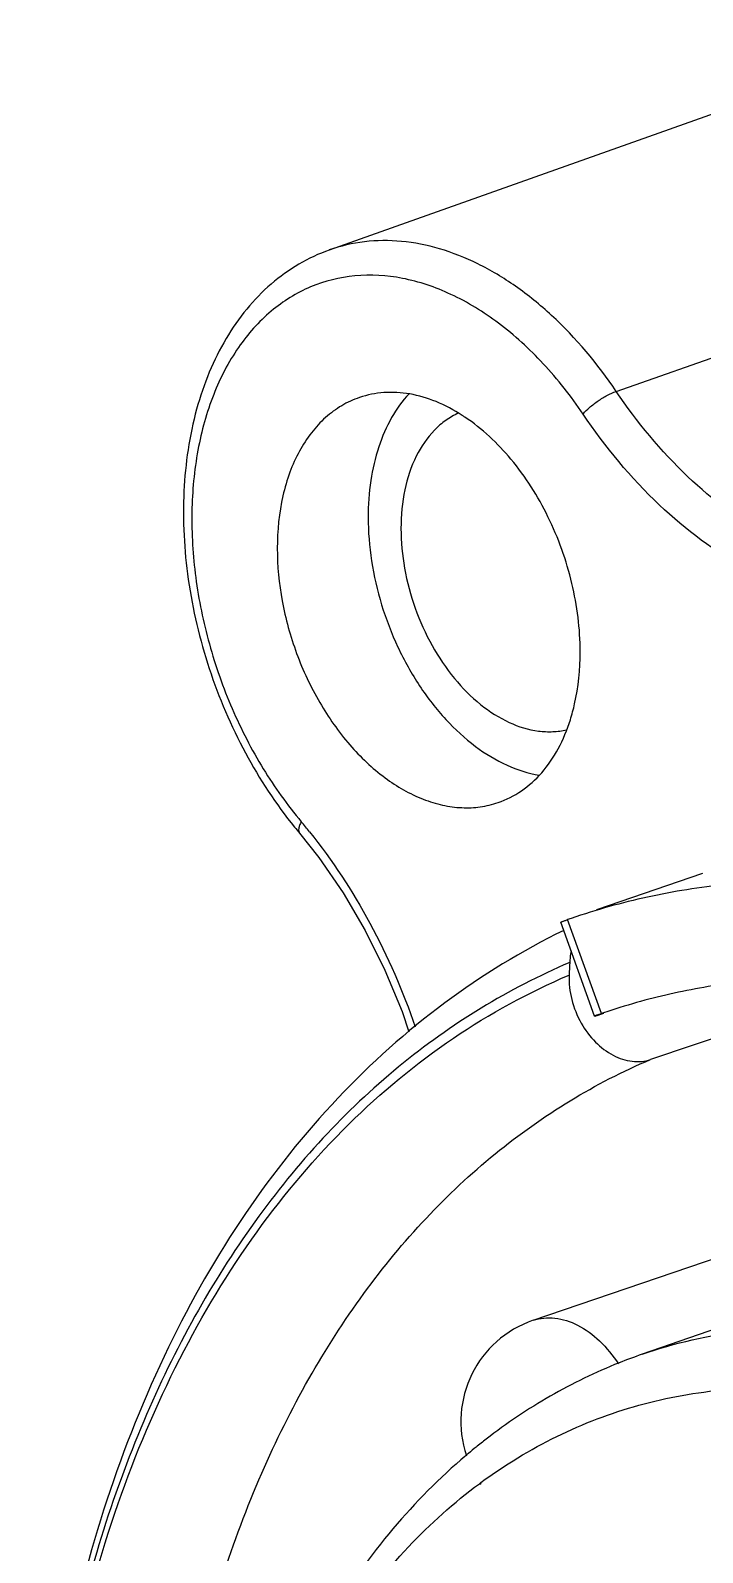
# Model space of a CAD drawing. Header units: millimetres. Extents: x 0 to 420, y -2 to 297.
# Drawn here: x 333.52 to 342.94, y 101.88 to 123.21 of the extents above; entities that cross this region are included whole.
import ezdxf

# ---------------------------------------------------------------- set-up
doc = ezdxf.new("R2010")
doc.units = ezdxf.units.MM
doc.header["$LTSCALE"] = 23.1
doc.layers.get('0').update_dxf_attribs({"linetype": 'CONTINUOUS'})
for name, color, linetype in [('AUSFORMSCHRAEGEN', 7, 'CONTINUOUS'), ('BEZUGSACHSEN', 7, 'CONTINUOUS'), ('RUNDUNGEN', 7, 'CONTINUOUS')]:
    doc.layers.add(name, color=color, linetype=linetype)

msp = doc.modelspace()

# ---------------------------------------------------------------- linework, layer by layer
at = {"color": 3, "linetype": 'CONTINUOUS'}
msp.add_line((342.93558, 111.39292), (341.449, 110.88448), dxfattribs=at)
at = {"color": 9, "linetype": 'CONTINUOUS'}
msp.add_open_spline([(340.56504, 105.1307), (340.61254, 105.14696), (340.71301, 105.1689), (340.92749, 105.16719), (341.20815, 105.07323), (341.51319, 104.84471), (341.68187, 104.63611), (341.75823, 104.51916)], degree=3, knots=[0, 0, 0, 0, 0.10491994, 0.21274268, 0.44507094, 0.70812728, 1, 1, 1, 1], dxfattribs=at)
at = {"layer": 'AUSFORMSCHRAEGEN', "color": 7, "linetype": 'CONTINUOUS'}
for p, q in [((346.3731, 123.20735), (337.70848, 120.1304)), ((346.71552, 106.26144), (342.08799, 104.65455))]:
    msp.add_line(p, q, dxfattribs=at)
at = {"layer": 'BEZUGSACHSEN', "color": 7, "linetype": 'CONTINUOUS'}
msp.add_line((340.56503, 105.13073), (345.71105, 106.89077), dxfattribs=at)
for centre, radius, start, end in [((338.20391, 115.69029), 2.52466, 56.193007, 57.217208), ((341.05044, 103.71147), 1.49997, 108.881561, 198.600695)]:
    msp.add_arc(centre, radius, start, end, dxfattribs=at)
for points, knots in [([(338.13012, 118.0631), (338.04385, 118.03359), (337.87503, 117.95551), (337.64723, 117.78697), (337.44764, 117.57044), (337.27998, 117.31048), (337.14677, 117.01217), (337.01508, 116.56025), (336.97964, 116.19665), (336.97964, 115.9501)], [0, 0, 0, 0, 0.10680581, 0.21606434, 0.32989364, 0.44986104, 0.57684814, 0.71119859, 1, 1, 1, 1]), ([(339.5709, 117.81284), (339.45489, 117.88755), (339.21826, 118.01363), (338.84457, 118.1253), (338.47616, 118.14768), (338.24033, 118.1008), (338.13012, 118.0631)], [0, 0, 0, 0, 0.27400378, 0.52892784, 0.76869748, 1, 1, 1, 1]), ([(338.82525, 118.11626), (338.73122, 118.01492), (338.56227, 117.77836), (338.38366, 117.36357), (338.27535, 116.89104), (338.25243, 116.55728), (338.25243, 116.38542)], [0, 0, 0, 0, 0.22269173, 0.46335055, 0.72315572, 1, 1, 1, 1]), ([(339.51545, 117.84433), (339.45407, 117.81611), (339.33478, 117.74646), (339.11767, 117.55847), (338.89916, 117.23453), (338.74416, 116.75863), (338.71205, 116.41001), (338.71205, 116.22822)], [0, 0, 0, 0, 0.10673157, 0.21664666, 0.45152111, 0.71282188, 1, 1, 1, 1]), ([(341.22228, 114.49903), (341.22228, 114.82114), (341.13898, 115.47561), (340.80792, 116.3974), (340.30133, 117.19969), (339.85057, 117.62607), (339.60862, 117.78807)], [0, 0, 0, 0, 0.25496737, 0.51671513, 0.76952013, 1, 1, 1, 1]), ([(338.25243, 116.38542), (338.25243, 116.18119), (338.28628, 115.76569), (338.42735, 115.15287), (338.654, 114.56219), (338.95609, 114.01957), (339.32085, 113.54849), (339.73314, 113.16946), (340.17579, 112.89933), (340.49263, 112.79697), (340.64748, 112.77079)], [0, 0, 0, 0, 0.13186284, 0.26793258, 0.404753, 0.53900138, 0.66751559, 0.78783793, 0.89859955, 1, 1, 1, 1]), ([(338.71205, 116.22822), (338.71205, 116.04156), (338.74805, 115.66166), (338.89619, 115.1074), (339.1313, 114.58538), (339.43972, 114.12618), (339.80445, 113.75636), (340.20557, 113.49758), (340.56198, 113.38732), (340.83699, 113.37477), (340.96849, 113.39248), (341.0318, 113.40711)], [0, 0, 0, 0, 0.13711896, 0.2786068, 0.419707, 0.55576923, 0.68287701, 0.7986669, 0.90318172, 0.95226409, 1, 1, 1, 1]), ([(336.97964, 115.9501), (336.97964, 115.70341), (337.02883, 115.20139), (337.23073, 114.47114), (337.54997, 113.78778), (337.96727, 113.19397), (338.45735, 112.72639), (338.9166, 112.45983), (339.28925, 112.34444), (339.55944, 112.3074), (339.82268, 112.3185), (339.99124, 112.35847), (340.0718, 112.38602)], [0, 0, 0, 0, 0.13832351, 0.28100997, 0.42297088, 0.55920035, 0.685647, 0.80010294, 0.85306146, 0.9035631, 0.95226196, 1, 1, 1, 1]), ([(341.08443, 113.54652), (341.10755, 113.61965), (341.19093, 113.93047), (341.22228, 114.25419), (341.22228, 114.49903)], [0, 0, 0, 0, 0.23854022, 1, 1, 1, 1]), ([(340.0718, 112.38602), (340.18744, 112.42558), (340.41312, 112.54009), (340.7009, 112.80203), (340.93207, 113.14394), (341.04024, 113.40682), (341.08443, 113.54652)], [0, 0, 0, 0, 0.22988882, 0.468991, 0.72441582, 1, 1, 1, 1])]:
    msp.add_open_spline(points, degree=3, knots=knots, dxfattribs=at)
at = {"layer": 'RUNDUNGEN', "color": 9, "linetype": 'CONTINUOUS'}
for p, q in [((341.72673, 118.14957), (350.45908, 121.20981)), ((337.70864, 120.13046), (337.70848, 120.1304)), ((341.51885, 109.42868), (341.04641, 110.74662)), ((339.8099, 102.8415), (339.83039, 102.85667)), ((339.8146, 102.83225), (339.83488, 102.84779))]:
    msp.add_line(p, q, dxfattribs=at)
at = {"layer": 'RUNDUNGEN', "color": 7, "linetype": 'CONTINUOUS'}
for p, q in [((341.42398, 109.39372), (340.95161, 110.71145)), ((345.41373, 109.86599), (342.20821, 108.78631)), ((341.55017, 109.43944), (341.51885, 109.42868))]:
    msp.add_line(p, q, dxfattribs=at)
at = {"layer": 'RUNDUNGEN', "color": 3, "linetype": 'CONTINUOUS'}
msp.add_line((341.09711, 110.7641), (341.04641, 110.74662), dxfattribs=at)
at = {"layer": 'RUNDUNGEN', "color": 7, "linetype": 'CONTINUOUS'}
msp.add_lwpolyline([(337.29308, 111.95662), (337.56315, 111.61548), (337.90269, 111.12259), (338.21218, 110.59468), (338.48799, 110.03755), (338.72694, 109.4574), (338.82215, 109.17243)], dxfattribs=at)
for centre, radius, start, end in [((341.91765, 115.84337), 6.04099, 218.984931, 220.045388), ((387.90434, 108.03744), 46.87668, 177.423122, 177.638064), ((343.54703, 103.56673), 6.2029, 109.085088, 109.438963), ((344.54332, 97.58416), 7.48459, 109.150557, 111.779217), ((344.90162, 97.01186), 8.16211, 127.738575, 129.012911), ((344.97627, 96.92009), 8.28041, 129.01457, 130.922402)]:
    msp.add_arc(centre, radius, start, end, dxfattribs=at)
at = {"layer": 'RUNDUNGEN', "color": 9, "linetype": 'CONTINUOUS'}
msp.add_arc((331.37667, 107.12537), 7.75884, 38.702681, 40.044442, dxfattribs=at)
at = {"layer": 'RUNDUNGEN', "color": 7, "linetype": 'CONTINUOUS'}
for points, knots in [([(337.70868, 120.13039), (337.56068, 120.07785), (337.27211, 119.94321), (336.88138, 119.66143), (336.53833, 119.30727), (336.24829, 118.88923), (336.01413, 118.41577), (335.77437, 117.70823), (335.63141, 116.72689), (335.69882, 115.49407), (335.99295, 114.2526), (336.49447, 113.07717), (336.96039, 112.366), (337.22192, 112.04289)], [0, 0, 0, 0, 0.0510255, 0.10272193, 0.15568492, 0.2104381, 0.26737358, 0.32672765, 0.45256506, 0.58670501, 0.72567645, 0.86494707, 1, 1, 1, 1]), ([(340.99254, 110.59448), (340.40732, 110.30909), (339.27532, 109.61653), (337.77267, 108.26887), (336.47397, 106.63444), (335.00632, 104.06222), (334.05753, 101.08643), (333.59334, 97.89848), (333.4865, 95.33785), (333.62962, 92.70331), (334.0192, 90.03448), (334.64866, 87.37325), (335.50769, 84.76147), (336.58308, 82.23967), (338.2616, 79.09039), (339.81797, 76.91855), (340.97604, 75.61115)], [0, 0, 0, 0, 0.04960487, 0.1004134, 0.15303718, 0.20794285, 0.32533367, 0.38806562, 0.45314943, 0.5202181, 0.58880223, 0.65835953, 0.72830257, 0.79802647, 0.86693632, 1, 1, 1, 1]), ([(341.09527, 110.30745), (341.09253, 110.2943), (341.0825, 110.24062), (341.07692, 110.18613), (341.07507, 110.14501)], [0, 0, 0, 0, 0.24603941, 1, 1, 1, 1]), ([(341.06749, 109.96932), (341.06275, 109.85444), (341.08976, 109.61864), (341.17797, 109.39892), (341.23642, 109.29553)], [0, 0, 0, 0, 0.4918748, 1, 1, 1, 1]), ([(345.41621, 109.89468), (345.0839, 109.92304), (344.42193, 109.94753), (343.43744, 109.88385), (342.47672, 109.71966), (341.85444, 109.54352), (341.55017, 109.43946)], [0, 0, 0, 0, 0.25528899, 0.50608047, 0.75384719, 1, 1, 1, 1]), ([(341.42399, 109.39372), (341.42407, 109.39353), (341.42514, 109.39383), (341.42652, 109.39397), (341.42937, 109.39477), (341.43494, 109.39629), (341.44462, 109.39924), (341.45906, 109.40378), (341.47737, 109.40973), (341.49926, 109.41698), (341.52449, 109.42546), (341.54236, 109.43155), (341.5518, 109.43478)], [0, 0, 0, 0, 0.00457398, 0.01712826, 0.03782774, 0.06667538, 0.14860498, 0.26197158, 0.40562502, 0.57817149, 0.77719383, 1, 1, 1, 1]), ([(341.23642, 109.29553), (341.29081, 109.19931), (341.41981, 109.02532), (341.66698, 108.83527), (341.94074, 108.74235), (342.12663, 108.75884), (342.20821, 108.78631)], [0, 0, 0, 0, 0.28096602, 0.54323468, 0.78119576, 1, 1, 1, 1]), ([(341.48269, 109.41604), (341.47417, 109.41304), (341.46226, 109.4088), (341.44765, 109.40343), (341.43924, 109.40031), (341.43294, 109.39778), (341.42787, 109.39593), (341.42588, 109.39465), (341.42387, 109.39405), (341.42399, 109.39372)], [0, 0, 0, 0, 0.43092471, 0.60288997, 0.74460996, 0.85558474, 0.93532715, 0.98339922, 1, 1, 1, 1]), ([(341.7663, 104.5345), (341.43518, 104.40221), (340.78774, 104.08834), (340.19079, 103.68701), (339.90592, 103.46655)], [0, 0, 0, 0, 0.49746444, 1, 1, 1, 1]), ([(339.55231, 103.17675), (339.18751, 102.86053), (338.50014, 102.15102), (337.63499, 100.91577), (336.92862, 99.51626), (336.38759, 97.97569), (336.01586, 96.31674), (335.74557, 93.94491), (335.81188, 92.11388), (335.96081, 90.89261)], [0, 0, 0, 0, 0.10899257, 0.22181468, 0.33926094, 0.46179482, 0.58952789, 0.72223916, 1, 1, 1, 1])]:
    msp.add_open_spline(points, degree=3, knots=knots, dxfattribs=at)
at = {"layer": 'RUNDUNGEN', "color": 9, "linetype": 'CONTINUOUS'}
for points, knots in [([(341.72673, 118.14957), (341.46609, 118.53602), (341.02353, 119.067), (340.33361, 119.6282), (339.80609, 119.94515), (339.26749, 120.16034), (338.72902, 120.2681), (338.20305, 120.26468), (337.86738, 120.18679), (337.70864, 120.13045)], [0, 0, 0, 0, 0.29109076, 0.4264664, 0.55404077, 0.67389893, 0.78692185, 0.89481388, 1, 1, 1, 1]), ([(341.26214, 117.83147), (341.09438, 118.08022), (340.73395, 118.53994), (340.11112, 119.11168), (339.44321, 119.52485), (338.75498, 119.76019), (338.07335, 119.80256), (337.43117, 119.64348), (336.86444, 119.28992), (336.40081, 118.76455), (336.05628, 118.09541), (335.84067, 117.31151), (335.76023, 116.44432), (335.81712, 115.5284), (336.00863, 114.6006), (336.32693, 113.69846), (336.75882, 112.8589), (337.1203, 112.3506), (337.31642, 112.11727)], [0, 0, 0, 0, 0.06924741, 0.13420271, 0.19417913, 0.24924445, 0.30041278, 0.34964652, 0.3994635, 0.45220718, 0.50943137, 0.57170529, 0.63872756, 0.70954081, 0.78274515, 0.85668976, 0.92965001, 1, 1, 1, 1]), ([(341.26214, 117.83147), (341.28972, 117.86473), (341.35743, 117.93033), (341.47268, 118.01841), (341.59763, 118.09463), (341.6847, 118.13499), (341.72673, 118.14957)], [0, 0, 0, 0, 0.22818355, 0.49538585, 0.76501331, 1, 1, 1, 1]), ([(346.2169, 115.74229), (346.03334, 115.69636), (345.64903, 115.64293), (345.05686, 115.68213), (344.45533, 115.8376), (343.63452, 116.20445), (342.65542, 116.94403), (342.01796, 117.71753), (341.72673, 118.14957)], [0, 0, 0, 0, 0.10504664, 0.21356264, 0.32748964, 0.4481277, 0.71074002, 1, 1, 1, 1]), ([(346.05166, 115.26371), (345.85593, 115.21475), (345.44612, 115.15779), (344.81461, 115.19968), (344.17309, 115.36554), (343.29758, 115.75688), (342.25312, 116.54572), (341.57295, 117.37068), (341.26214, 117.83147)], [0, 0, 0, 0, 0.10501387, 0.21350913, 0.32742723, 0.44806653, 0.71070387, 1, 1, 1, 1]), ([(337.31642, 112.11727), (337.3071, 112.10102), (337.29174, 112.07024), (337.2782, 112.02529), (337.27698, 111.98638), (337.28643, 111.96452), (337.29306, 111.95664)], [0, 0, 0, 0, 0.32886998, 0.60159485, 0.81904649, 1, 1, 1, 1]), ([(337.43168, 111.97681), (337.75138, 111.57785), (338.32418, 110.70173), (338.74063, 109.74257), (338.91109, 109.24164)], [0, 0, 0, 0, 0.49140096, 1, 1, 1, 1]), ([(341.07507, 110.14501), (340.64736, 109.96313), (339.81039, 109.5312), (338.64861, 108.70025), (337.58464, 107.69104), (336.62892, 106.5146), (335.78984, 105.18267), (334.81791, 103.17773), (333.95284, 100.342), (333.49436, 96.63826), (333.60594, 92.69975), (334.28222, 88.67332), (335.4971, 84.70847), (337.20512, 80.95342), (339.34273, 77.54855), (341.83208, 74.62077), (344.58224, 72.28008), (347.06415, 70.86484), (349.07578, 70.13226), (350.55189, 69.78806), (352.01081, 69.64231), (353.43834, 69.69738), (354.81956, 69.95311), (355.69989, 70.25591), (356.12458, 70.43803)], [0, 0, 0, 0, 0.02485823, 0.05016221, 0.0761539, 0.10305438, 0.13102208, 0.16015911, 0.22201969, 0.2885462, 0.35895012, 0.43201595, 0.50626768, 0.58011975, 0.6520229, 0.72061213, 0.78486421, 0.84427303, 0.87223732, 0.8991353, 0.92512643, 0.95042348, 0.97528496, 1, 1, 1, 1]), ([(341.0468, 75.67922), (339.88472, 76.97159), (338.32337, 79.12911), (336.64153, 82.26597), (335.56374, 84.78637), (334.70553, 87.39888), (334.08101, 90.06011), (333.70085, 92.72501), (333.57155, 95.3488), (333.69548, 97.88739), (334.07096, 100.29827), (334.69236, 102.5411), (335.55038, 104.57832), (336.63229, 106.37517), (337.92209, 107.90025), (339.39891, 109.12433), (340.50131, 109.72856), (341.06749, 109.96932)], [0, 0, 0, 0, 0.13435651, 0.20420321, 0.27495939, 0.34595887, 0.41652585, 0.4860017, 0.55377274, 0.61929888, 0.68214423, 0.74201029, 0.79877063, 0.85250765, 0.9035382, 0.95243875, 1, 1, 1, 1]), ([(355.51338, 71.94903), (355.11636, 71.81119), (354.29631, 71.59201), (353.02123, 71.44309), (351.71053, 71.4738), (350.37733, 71.68343), (349.03406, 72.06937), (347.21078, 72.82804), (344.97556, 74.21508), (342.51202, 76.43892), (340.29552, 79.17357), (338.40496, 82.3193), (336.90742, 85.76219), (335.85709, 89.37724), (335.29222, 93.03325), (335.23404, 96.59841), (335.68577, 99.9437), (336.49397, 102.50064), (337.38961, 104.30729), (338.15916, 105.50775), (339.03257, 106.56841), (340.0024, 107.47898), (341.05939, 108.22982), (341.81975, 108.62113), (342.20821, 108.78631)], [0, 0, 0, 0, 0.02466787, 0.04961422, 0.07510703, 0.10137841, 0.1286129, 0.1569418, 0.21707656, 0.28192371, 0.35089452, 0.42293602, 0.49669303, 0.57065471, 0.64329217, 0.71319525, 0.77921594, 0.84062522, 0.8695701, 0.89737248, 0.92413475, 0.95001325, 0.97522369, 1, 1, 1, 1]), ([(342.08799, 104.65455), (342.54817, 104.81434), (343.51627, 105.03909), (344.509, 105.05932), (345.00608, 105.02242)], [0, 0, 0, 0, 0.49425825, 1, 1, 1, 1]), ([(339.83039, 102.85667), (340.16456, 103.10308), (340.87325, 103.53586), (342.03653, 103.97814), (343.26851, 104.19858), (344.10828, 104.19579), (344.52905, 104.15944)], [0, 0, 0, 0, 0.25013414, 0.49707641, 0.74556579, 1, 1, 1, 1]), ([(335.99396, 91.29789), (335.87646, 92.49358), (335.85612, 94.27789), (336.18882, 96.56961), (336.60145, 98.14649), (337.17561, 99.58662), (337.90333, 100.86713), (338.77372, 101.96634), (339.45347, 102.57673), (339.8099, 102.8415)], [0, 0, 0, 0, 0.28443885, 0.41900706, 0.54743049, 0.66940693, 0.78503636, 0.89488168, 1, 1, 1, 1])]:
    msp.add_open_spline(points, degree=3, knots=knots, dxfattribs=at)
at = {"layer": 'RUNDUNGEN', "color": 3, "linetype": 'CONTINUOUS'}
for points, knots in [([(345.5601, 111.21731), (345.17674, 111.26152), (344.41257, 111.31033), (343.27452, 111.25945), (342.16488, 111.0838), (341.44729, 110.88389), (341.09711, 110.76412)], [0, 0, 0, 0, 0.25606706, 0.50699299, 0.75441758, 1, 1, 1, 1]), ([(340.95163, 110.71145), (340.95157, 110.7116), (340.9523, 110.71197), (340.95318, 110.7125), (340.95519, 110.71338), (340.95914, 110.71506), (340.96616, 110.71781), (340.97674, 110.7218), (340.9903, 110.72677), (341.00666, 110.73265), (341.02567, 110.73938), (341.03922, 110.74412), (341.04641, 110.74662)], [0, 0, 0, 0, 0.00451619, 0.01683335, 0.03723835, 0.06571714, 0.1466124, 0.25890368, 0.40192056, 0.57439651, 0.77440904, 1, 1, 1, 1])]:
    msp.add_open_spline(points, degree=3, knots=knots, dxfattribs=at)

doc.saveas('drawing.dxf')
